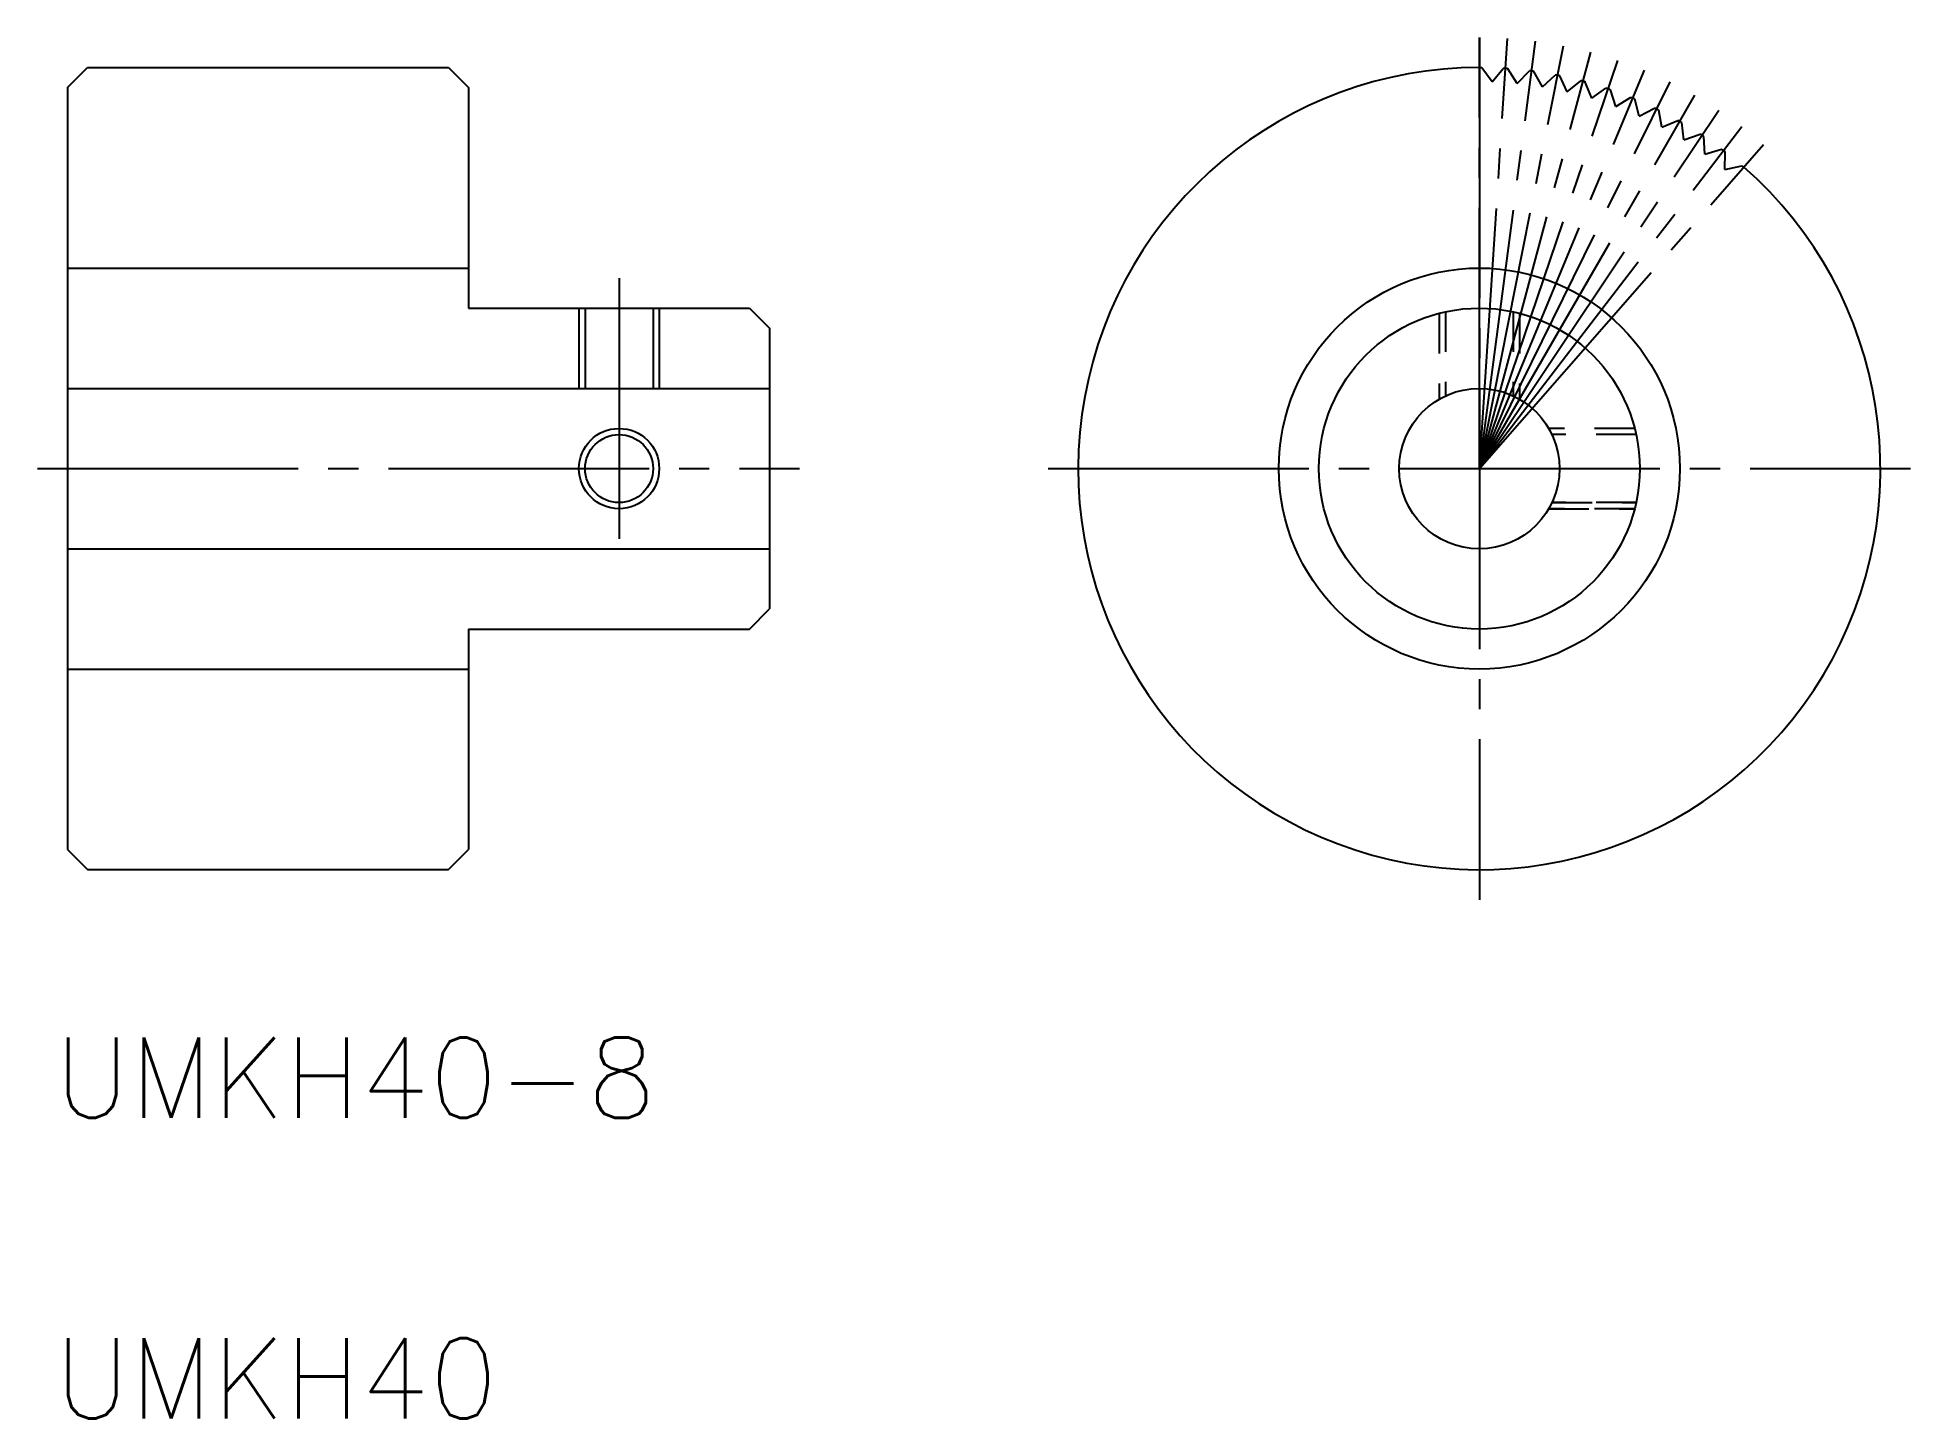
# Model space of a CAD drawing. Extents: x 101.8 to 195.1, y 22.8 to 91.6.
import ezdxf

# ---------------------------------------------------------------- set-up
doc = ezdxf.new("R2010")
doc.units = 0
doc.linetypes.add('CENTER', pattern=[17.5, 13, -1.5, 1.5, -1.5])
doc.linetypes.add('DASHED', pattern=[3.5, 2, -1.5])
doc.layers.get('0').update_dxf_attribs({"linetype": 'CONTINUOUS'})
doc.layers.add('CENTER', color=1, linetype='CENTER')
doc.styles.get("Standard").update_dxf_attribs({"font": 'txt.shx'})

msp = doc.modelspace()

# ---------------------------------------------------------------- linework, layer by layer
at = {"color": 7, "linetype": 'CONTINUOUS'}
for p, q in [((103.253, 89.138), (104.253, 90.138)), ((104.253, 90.138), (122.253, 90.138)), ((122.253, 90.138), (123.253, 89.138)), ((103.253, 89.138), (103.253, 51.138)), ((123.253, 89.138), (123.253, 78.138)), ((103.253, 80.138), (123.253, 80.138)), ((123.253, 78.138), (137.253, 78.138)), ((129.06, 78.138), (129.06, 74.138)), ((132.447, 78.138), (132.447, 74.138)), ((137.253, 78.138), (138.253, 77.138)), ((138.253, 77.138), (138.253, 63.138)), ((103.253, 74.138), (138.253, 74.138)), ((103.253, 66.138), (138.253, 66.138)), ((137.253, 62.138), (138.253, 63.138)), ((123.253, 62.138), (123.253, 51.138)), ((123.253, 62.138), (137.253, 62.138)), ((103.253, 60.138), (123.253, 60.138)), ((103.253, 51.138), (104.253, 50.138)), ((122.253, 50.138), (123.253, 51.138)), ((104.253, 50.138), (122.253, 50.138))]:
    msp.add_line(p, q, dxfattribs=at)
for p, q in [((174.278, 89.428), (173.763, 90.124)), ((174.278, 89.428), (174.838, 90.089)), ((175.538, 89.345), (175.069, 90.074)), ((175.538, 89.345), (176.14, 89.969)), ((176.79, 89.18), (176.37, 89.938)), ((176.79, 89.18), (177.432, 89.763)), ((178.029, 88.934), (177.659, 89.718)), ((178.029, 88.934), (178.707, 89.473)), ((179.249, 88.607), (178.931, 89.413)), ((179.249, 88.607), (179.961, 89.101)), ((180.445, 88.201), (180.181, 89.027)), ((180.445, 88.201), (181.188, 88.647)), ((181.612, 87.718), (181.402, 88.559)), ((181.612, 87.718), (182.382, 88.115)), ((182.745, 87.159), (182.59, 88.012)), ((182.745, 87.159), (183.539, 87.505)), ((183.838, 86.528), (183.74, 87.389)), ((183.838, 86.528), (184.654, 86.821)), ((184.888, 85.826), (184.847, 86.692)), ((184.888, 85.826), (185.722, 86.065)), ((185.89, 85.057), (185.906, 85.924)), ((185.89, 85.057), (186.737, 85.241))]:
    msp.add_line(p, q)
at = {"color": 3, "linetype": 'CONTINUOUS'}
for p, q in [((128.753, 78.138), (128.753, 74.138)), ((132.753, 78.138), (132.753, 74.138))]:
    msp.add_line(p, q, dxfattribs=at)
at = {"color": 3, "linetype": 'DASHED'}
for p, q in [((171.647, 77.884), (171.647, 73.602)), ((171.953, 77.957), (171.953, 73.762)), ((175.34, 77.957), (175.34, 73.762)), ((175.647, 77.884), (175.647, 73.602)), ((181.393, 72.138), (177.111, 72.138)), ((181.465, 71.832), (177.27, 71.832)), ((177.27, 68.445), (181.465, 68.445)), ((181.465, 68.445), (177.27, 68.445)), ((177.111, 68.138), (181.393, 68.138)), ((181.393, 68.138), (177.111, 68.138))]:
    msp.add_line(p, q, dxfattribs=at)
at = {"color": 3, "linetype": 'CONTINUOUS'}
for centre, radius in [((173.647, 70.138), 10), ((130.753, 70.138), 2)]:
    msp.add_circle(centre, radius, dxfattribs=at)
at = {"color": 7, "linetype": 'CONTINUOUS'}
for centre, radius in [((173.647, 70.138), 8), ((173.647, 70.138), 4), ((130.753, 70.138), 1.694)]:
    msp.add_circle(centre, radius, dxfattribs=at)
for centre, radius, start, end in [((173.647, 70.138), 20, 90, 48.75), ((173.647, 89.638), 0.5, 76.59176, 90), ((174.922, 89.596), 0.5, 72.84176, 99.65824), ((176.192, 89.471), 0.5, 69.09176, 95.90824), ((177.451, 89.263), 0.5, 65.34176, 92.15824), ((178.694, 88.974), 0.5, 61.59176, 88.40824), ((179.915, 88.603), 0.5, 57.84176, 84.65824), ((181.109, 88.154), 0.5, 54.09176, 80.90824), ((182.271, 87.627), 0.5, 50.34176, 77.15824), ((183.397, 87.026), 0.5, 46.59176, 73.40824), ((184.48, 86.352), 0.5, 42.84176, 69.65824), ((185.517, 85.609), 0.5, 39.09176, 65.90824), ((186.504, 84.799), 0.5, 48.75, 62.15824)]:
    msp.add_arc(centre, radius, start, end)
at = {"layer": 'CENTER', "color": 1, "linetype": 'CENTER'}
for p, q in [((173.647, 91.638), (173.647, 48.638)), ((130.753, 79.638), (130.753, 66.638)), ((101.753, 70.138), (139.753, 70.138)), ((152.147, 70.138), (195.147, 70.138))]:
    msp.add_line(p, q, dxfattribs=at)
at = {"layer": 'CENTER'}
for q in [(173.647, 91.638), (175.053, 91.592), (176.453, 91.454), (177.841, 91.225), (179.211, 90.906), (180.558, 90.497), (181.874, 90.002), (183.156, 89.421), (184.397, 88.758), (185.591, 88.015), (186.735, 87.195), (187.823, 86.303)]:
    msp.add_line((173.647, 70.138), q, dxfattribs=at)

# ---------------------------------------------------------------- texts
at = {"color": 7, "linetype": 'CONTINUOUS'}
for s, p in [('UMKH40-8', (102.595, 37.764)), ('UMKH40', (102.595, 22.764))]:
    msp.add_text(s, height=4, dxfattribs=at).set_placement(p)

doc.saveas('drawing.dxf')
